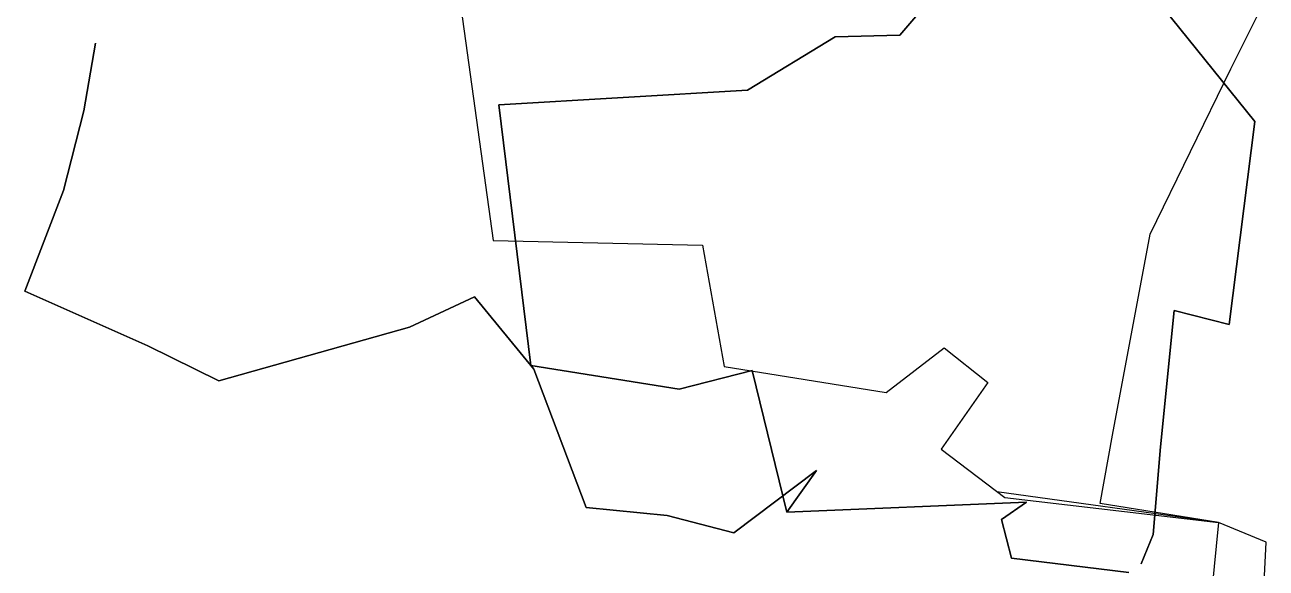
# Model space of a CAD drawing. Extents: x 447968 to 448359, y 6028019 to 6028235.
# Drawn here: x 448160.3 to 448240.8, y 6028147.8 to 6028183 of the extents above; entities that cross this region are included whole.
import ezdxf

# ---------------------------------------------------------------- set-up
doc = ezdxf.new("R2010")
doc.units = 0
doc.layers.add('CENTERLINE', color=4, linetype='CONTINUOUS')

msp = doc.modelspace()

# ---------------------------------------------------------------- linework, layer by layer
at = {"layer": 'CENTERLINE'}
for p, q in [((448229.7, 6028189.59, 160.13), (448240.06, 6028176.71, 160.61)), ((448240.06, 6028176.71, 160.61), (448229.7, 6028189.59, 160.13)), ((448217.06, 6028182.32, 160.14), (448222.2, 6028188.34, 159.64)), ((448222.2, 6028188.34, 159.64), (448217.06, 6028182.32, 160.14)), ((448188.33, 6028186.05, 158.83), (448190.7, 6028169, 158.5)), ((448238.5, 6028180.13, 159.53), (448240.29, 6028183.67, 158.27)), ((448212.87, 6028182.21, 159.86), (448217.06, 6028182.32, 160.14)), ((448217.06, 6028182.32, 160.14), (448212.87, 6028182.21, 159.86)), ((448164.15, 6028177.4, 160.35), (448164.91, 6028181.8, 158.82)), ((448164.91, 6028181.8, 158.82), (448164.15, 6028177.4, 160.35)), ((448207.17, 6028178.74, 159.38), (448212.87, 6028182.21, 159.86)), ((448212.87, 6028182.21, 159.86), (448207.17, 6028178.74, 159.38)), ((448233.29, 6028169.4, 160.91), (448238.5, 6028180.13, 159.53)), ((448191.05, 6028177.79, 158.96), (448207.17, 6028178.74, 159.38)), ((448207.17, 6028178.74, 159.38), (448191.05, 6028177.79, 158.96)), ((448193.13, 6028160.9, 159.1), (448191.05, 6028177.79, 158.96)), ((448191.05, 6028177.79, 158.96), (448193.13, 6028160.9, 159.1)), ((448162.84, 6028172.25, 159.09), (448164.15, 6028177.4, 160.35)), ((448164.15, 6028177.4, 160.35), (448162.84, 6028172.25, 159.09)), ((448240.06, 6028176.71, 160.61), (448238.41, 6028163.55, 161.21)), ((448238.41, 6028163.55, 161.21), (448240.06, 6028176.71, 160.61)), ((448160.33, 6028165.71, 158.24), (448162.84, 6028172.25, 159.09)), ((448162.84, 6028172.25, 159.09), (448160.33, 6028165.71, 158.24)), ((448190.7, 6028169, 158.5), (448204.25, 6028168.69, 158.47)), ((448204.25, 6028168.69, 158.47), (448205.66, 6028160.83, 159.64)), ((448230.84, 6028156.37, 160.05), (448233.29, 6028169.4, 160.91)), ((448168.31, 6028162.16, 159.2), (448160.33, 6028165.71, 158.24)), ((448160.33, 6028165.71, 158.24), (448168.31, 6028162.16, 159.2)), ((448189.49, 6028165.35, 160.05), (448185.27, 6028163.37, 159.94)), ((448185.27, 6028163.37, 159.94), (448189.49, 6028165.35, 160.05)), ((448193.32, 6028160.66, 159.7), (448189.49, 6028165.35, 160.05)), ((448189.49, 6028165.35, 160.05), (448193.32, 6028160.66, 159.7)), ((448234.84, 6028164.47, 161.01), (448233.95, 6028155.62, 161.06)), ((448233.95, 6028155.62, 161.06), (448234.84, 6028164.47, 161.01)), ((448238.41, 6028163.55, 161.21), (448234.84, 6028164.47, 161.01)), ((448234.84, 6028164.47, 161.01), (448238.41, 6028163.55, 161.21)), ((448185.27, 6028163.37, 159.94), (448172.9, 6028159.9, 160.27)), ((448172.9, 6028159.9, 160.27), (448185.27, 6028163.37, 159.94)), ((448172.9, 6028159.9, 160.27), (448168.31, 6028162.16, 159.2)), ((448168.31, 6028162.16, 159.2), (448172.9, 6028159.9, 160.27)), ((448216.16, 6028159.15, 159.54), (448219.93, 6028162.04, 160.54)), ((448219.93, 6028162.04, 160.54), (448222.75, 6028159.8, 160.55)), ((448202.75, 6028159.35, 159.65), (448193.13, 6028160.9, 159.1)), ((448193.13, 6028160.9, 159.1), (448202.75, 6028159.35, 159.65)), ((448196.72, 6028151.69, 159.59), (448193.32, 6028160.66, 159.7)), ((448193.32, 6028160.66, 159.7), (448196.72, 6028151.69, 159.59)), ((448205.66, 6028160.83, 159.64), (448216.16, 6028159.15, 159.54)), ((448207.47, 6028160.57, 159.85), (448202.75, 6028159.35, 159.65)), ((448202.75, 6028159.35, 159.65), (448207.47, 6028160.57, 159.85)), ((448209.72, 6028151.38, 160.09), (448207.47, 6028160.57, 159.85)), ((448207.47, 6028160.57, 159.85), (448209.72, 6028151.38, 160.09)), ((448222.75, 6028159.8, 160.55), (448219.74, 6028155.47, 161.07)), ((448230.03, 6028151.94, 160.46), (448230.84, 6028156.37, 160.05)), ((448219.74, 6028155.47, 161.07), (448223.86, 6028152.33, 159.94)), ((448233.95, 6028155.62, 161.06), (448233.48, 6028149.94, 160.34)), ((448233.48, 6028149.94, 160.34), (448233.95, 6028155.62, 161.06)), ((448211.64, 6028154.09, 160.25), (448206.29, 6028150.05, 159.95)), ((448206.29, 6028150.05, 159.95), (448211.64, 6028154.09, 160.25)), ((448209.72, 6028151.38, 160.09), (448211.64, 6028154.09, 160.25)), ((448211.64, 6028154.09, 160.25), (448209.72, 6028151.38, 160.09)), ((448225.27, 6028152.02, 161.02), (448209.72, 6028151.38, 160.09)), ((448209.72, 6028151.38, 160.09), (448225.27, 6028152.02, 161.02)), ((448223.64, 6028150.91, 161.14), (448225.27, 6028152.02, 161.02)), ((448225.27, 6028152.02, 161.02), (448223.64, 6028150.91, 161.14)), ((448223.86, 6028152.33, 159.94), (448237.72, 6028150.71, 160.72)), ((448237.72, 6028150.71, 160.72), (448230.03, 6028151.94, 160.46)), ((448201.98, 6028151.16, 159.68), (448196.72, 6028151.69, 159.59)), ((448196.72, 6028151.69, 159.59), (448201.98, 6028151.16, 159.68)), ((448206.29, 6028150.05, 159.95), (448201.98, 6028151.16, 159.68)), ((448201.98, 6028151.16, 159.68), (448206.29, 6028150.05, 159.95)), ((448224.29, 6028148.41, 161.2), (448223.64, 6028150.91, 161.14)), ((448223.64, 6028150.91, 161.14), (448224.29, 6028148.41, 161.2)), ((448237.72, 6028150.71, 160.72), (448237.28, 6028146.32, 160.84)), ((448240.8, 6028149.43, 160.19), (448237.72, 6028150.71, 160.72)), ((448233.48, 6028149.94, 160.34), (448232.69, 6028148.03, 160.89)), ((448232.69, 6028148.03, 160.89), (448233.48, 6028149.94, 160.34)), ((448240.07, 6028135.15, 160.58), (448240.8, 6028149.43, 160.19)), ((448231.9, 6028147.47, 160.84), (448224.29, 6028148.41, 161.2)), ((448224.29, 6028148.41, 161.2), (448231.9, 6028147.47, 160.84))]:
    msp.add_line(p, q, dxfattribs=at)
at = {"layer": 'SPLAY_SHOTS'}
msp.add_line((448237.72, 6028150.71, 160.72), (448223.34, 6028152.71, 159.98), dxfattribs=at)

doc.saveas('drawing.dxf')
